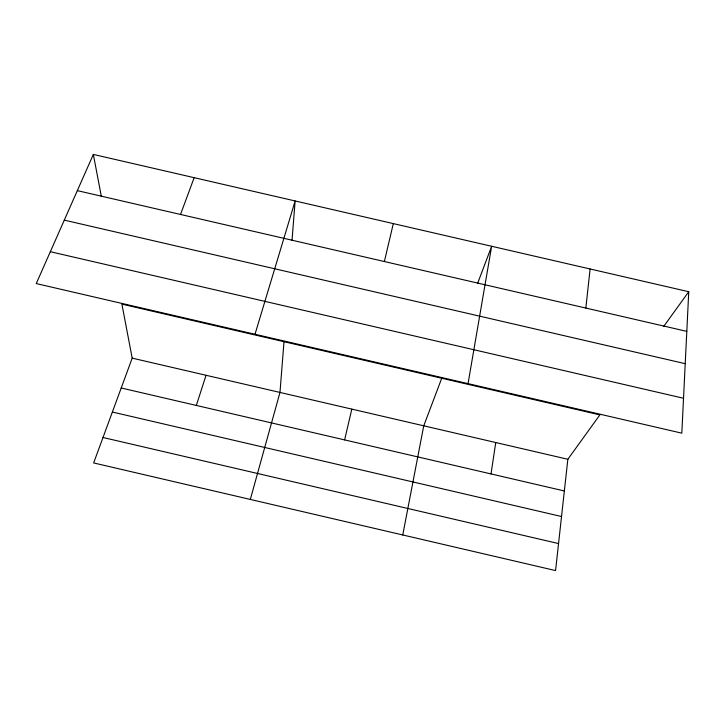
<?xml version="1.0" encoding="UTF-8"?>
<svg xmlns="http://www.w3.org/2000/svg" width="725" height="725" viewBox="0 0 725 725"><rect width="100%" height="100%" fill="white"/><g stroke="black" fill="none" stroke-linecap="round" stroke-linejoin="round"><path stroke-width="1.09" d="M688.75 291.722L681.817 433.169L36.25 283.575L93.335 154.425L688.75 291.722L663.692 326.449M284.001 341.692L279.977 392.442L250.324 499.443M292.003 240.555L295.138 200.961L255.001 334.261M585.836 308.053L590.114 268.984M567.847 459.269L555.567 570.575L93.652 462.931L132.195 358.132L121.891 304.128L599.874 414.899L567.847 459.269L132.195 358.132M491.015 473.933L495.755 442.531M468.042 383.634L491.641 246.273L477.594 283.412M402.756 534.968L423.744 425.82L441.733 378.251M384.377 261.535L393.312 223.599M344.611 439.903L351.824 409.118M196.33 405.438L206.045 375.278M180.525 214.455L194.155 177.67M77.33 190.63L686.802 331.37M64.289 220.128L685.225 363.678M50.333 251.702L683.521 398.261M121.211 387.984L564.349 490.97M112.375 412.036L561.531 516.517M103.004 437.501L558.549 543.569M93.335 154.425L101.373 196.593"/></g></svg>
